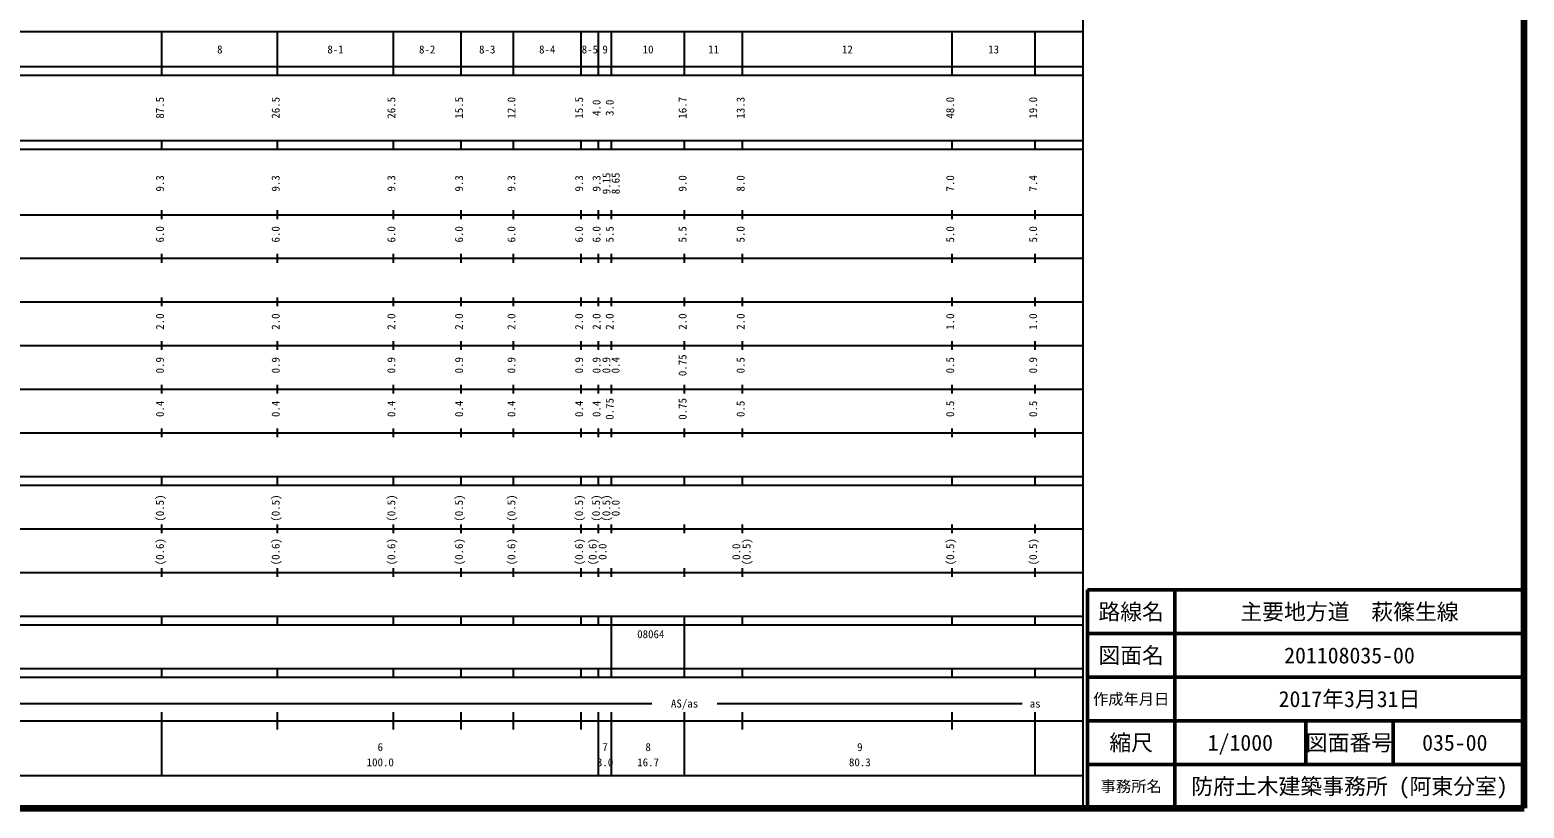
# Model space of a CAD drawing. Units: millimetres on the paper, enlarged 1000 times. Extents: x 40000 to 680000, y 20000 to 380000.
# Drawn here: x 337747 to 680000, y 20000 to 198357 of the extents above; entities that cross this region are included whole.
import ezdxf
from ezdxf.enums import TextEntityAlignment as Align

# ---------------------------------------------------------------- set-up
doc = ezdxf.new("R2010")
doc.units = ezdxf.units.MM
doc.header["$LTSCALE"] = 1000
for name, color, linetype, lineweight in [('M-TTL', 2, 'Continuous', 140), ('M-TTL-BAND', 7, 'Continuous', 25), ('M-TTL-FRAM', 2, 'Continuous', 50), ('M-TTL-LINE', 7, 'Continuous', 50)]:
    doc.layers.add(name, color=color, linetype=linetype, lineweight=lineweight)
doc.layers.add('M-TTL-TXT', color=7, linetype='Continuous')
doc.styles.add('ＭＳ ゴシック', font='')
doc.styles.get('ＭＳ ゴシック').set_extended_font_data('MS Gothic')

msp = doc.modelspace()

# ---------------------------------------------------------------- linework, layer by layer
at = {"layer": 'M-TTL'}
for p, q in [((680000, 20000), (680000, 380000)), ((40000, 20000), (680000, 20000))]:
    msp.add_line(p, q, dxfattribs=at)
at = {"layer": 'M-TTL-BAND'}
for p, q in [((579000, 20000), (579000, 370000)), ((68000, 198000), (579000, 198000)), ((368000, 188000), (368000, 198000)), ((394500, 188000), (394500, 198000)), ((421000, 188000), (421000, 198000)), ((436500, 188000), (436500, 198000)), ((448500, 188000), (448500, 198000)), ((464000, 188000), (464000, 198000)), ((468000, 188000), (468000, 198000)), ((471000, 188000), (471000, 198000)), ((487700, 188000), (487700, 198000)), ((501000, 188000), (501000, 198000)), ((549000, 188000), (549000, 198000)), ((568000, 188000), (568000, 198000)), ((40000, 190000), (579000, 190000)), ((40000, 188000), (579000, 188000)), ((40000, 173000), (579000, 173000)), ((368000, 171000), (368000, 173000)), ((394500, 171000), (394500, 173000)), ((421000, 171000), (421000, 173000)), ((436500, 171000), (436500, 173000)), ((448500, 171000), (448500, 173000)), ((464000, 171000), (464000, 173000)), ((468000, 171000), (468000, 173000)), ((471000, 171000), (471000, 173000)), ((487700, 171000), (487700, 173000)), ((501000, 171000), (501000, 173000)), ((549000, 171000), (549000, 173000)), ((568000, 171000), (568000, 173000)), ((40000, 171000), (579000, 171000)), ((40000, 156000), (579000, 156000)), ((368000, 155000), (368000, 157000)), ((394500, 155000), (394500, 157000)), ((421000, 155000), (421000, 157000)), ((436500, 155000), (436500, 157000)), ((448500, 155000), (448500, 157000)), ((464000, 155000), (464000, 157000)), ((468000, 155000), (468000, 157000)), ((471000, 155000), (471000, 157000)), ((487700, 155000), (487700, 157000)), ((501000, 155000), (501000, 157000)), ((549000, 155000), (549000, 157000)), ((568000, 155000), (568000, 157000)), ((46000, 146000), (579000, 146000)), ((368000, 145000), (368000, 147000)), ((394500, 145000), (394500, 147000)), ((421000, 145000), (421000, 147000)), ((436500, 145000), (436500, 147000)), ((448500, 145000), (448500, 147000)), ((464000, 145000), (464000, 147000)), ((468000, 145000), (468000, 147000)), ((471000, 145000), (471000, 147000)), ((487700, 145000), (487700, 147000)), ((501000, 145000), (501000, 147000)), ((549000, 145000), (549000, 147000)), ((568000, 145000), (568000, 147000)), ((368000, 135000), (368000, 137000)), ((394500, 135000), (394500, 137000)), ((421000, 135000), (421000, 137000)), ((436500, 135000), (436500, 137000)), ((448500, 135000), (448500, 137000)), ((464000, 135000), (464000, 137000)), ((468000, 135000), (468000, 137000)), ((471000, 135000), (471000, 137000)), ((487700, 135000), (487700, 137000)), ((501000, 135000), (501000, 137000)), ((549000, 135000), (549000, 137000)), ((568000, 135000), (568000, 137000)), ((52000, 136000), (579000, 136000)), ((368000, 125000), (368000, 127000)), ((394500, 125000), (394500, 127000)), ((421000, 125000), (421000, 127000)), ((436500, 125000), (436500, 127000)), ((448500, 125000), (448500, 127000)), ((464000, 125000), (464000, 127000)), ((468000, 125000), (468000, 127000)), ((471000, 125000), (471000, 127000)), ((487700, 125000), (487700, 127000)), ((501000, 125000), (501000, 127000)), ((549000, 125000), (549000, 127000)), ((568000, 125000), (568000, 127000)), ((46000, 126000), (579000, 126000)), ((368000, 115000), (368000, 117000)), ((394500, 115000), (394500, 117000)), ((421000, 115000), (421000, 117000)), ((436500, 115000), (436500, 117000)), ((448500, 115000), (448500, 117000)), ((464000, 115000), (464000, 117000)), ((468000, 115000), (468000, 117000)), ((471000, 115000), (471000, 117000)), ((487700, 115000), (487700, 117000)), ((501000, 115000), (501000, 117000)), ((549000, 115000), (549000, 117000)), ((568000, 115000), (568000, 117000)), ((52000, 116000), (579000, 116000)), ((368000, 105000), (368000, 107000)), ((394500, 105000), (394500, 107000)), ((421000, 105000), (421000, 107000)), ((436500, 105000), (436500, 107000)), ((448500, 105000), (448500, 107000)), ((464000, 105000), (464000, 107000)), ((468000, 105000), (468000, 107000)), ((471000, 105000), (471000, 107000)), ((487700, 105000), (487700, 107000)), ((501000, 105000), (501000, 107000)), ((549000, 105000), (549000, 107000)), ((568000, 105000), (568000, 107000)), ((46000, 106000), (579000, 106000)), ((40000, 96000), (579000, 96000)), ((368000, 94000), (368000, 96000)), ((394500, 94000), (394500, 96000)), ((421000, 94000), (421000, 96000)), ((436500, 94000), (436500, 96000)), ((448500, 94000), (448500, 96000)), ((464000, 94000), (464000, 96000)), ((468000, 94000), (468000, 96000)), ((471000, 94000), (471000, 96000)), ((487700, 94000), (487700, 96000)), ((501000, 94000), (501000, 96000)), ((549000, 94000), (549000, 96000)), ((568000, 94000), (568000, 96000)), ((40000, 94000), (579000, 94000)), ((49000, 84000), (579000, 84000)), ((368000, 83000), (368000, 85000)), ((394500, 83000), (394500, 85000)), ((421000, 83000), (421000, 85000)), ((436500, 83000), (436500, 85000)), ((448500, 83000), (448500, 85000)), ((464000, 83000), (464000, 85000)), ((468000, 83000), (468000, 85000)), ((471000, 83000), (471000, 85000)), ((487700, 83000), (487700, 85000)), ((501000, 83000), (501000, 85000)), ((549000, 83000), (549000, 85000)), ((568000, 83000), (568000, 85000)), ((40000, 74000), (579000, 74000)), ((368000, 73000), (368000, 75000)), ((394500, 73000), (394500, 75000)), ((421000, 73000), (421000, 75000)), ((436500, 73000), (436500, 75000)), ((448500, 73000), (448500, 75000)), ((464000, 73000), (464000, 75000)), ((468000, 73000), (468000, 75000)), ((471000, 73000), (471000, 75000)), ((487700, 73000), (487700, 75000)), ((501000, 73000), (501000, 75000)), ((549000, 73000), (549000, 75000)), ((568000, 73000), (568000, 75000)), ((40000, 64000), (579000, 64000)), ((40000, 62000), (579000, 62000)), ((368000, 62000), (368000, 64000)), ((394500, 62000), (394500, 64000)), ((421000, 62000), (421000, 64000)), ((436500, 62000), (436500, 64000)), ((448500, 62000), (448500, 64000)), ((464000, 62000), (464000, 64000)), ((468000, 62000), (468000, 64000)), ((471000, 62000), (471000, 64000)), ((471000, 52000), (471000, 62000)), ((487700, 62000), (487700, 64000)), ((487700, 52000), (487700, 62000)), ((501000, 62000), (501000, 64000)), ((549000, 62000), (549000, 64000)), ((568000, 62000), (568000, 64000)), ((40000, 52000), (579000, 52000)), ((368000, 50000), (368000, 52000)), ((394500, 50000), (394500, 52000)), ((421000, 50000), (421000, 52000)), ((436500, 50000), (436500, 52000)), ((448500, 50000), (448500, 52000)), ((464000, 50000), (464000, 52000)), ((468000, 50000), (468000, 52000)), ((471000, 50000), (471000, 52000)), ((487700, 50000), (487700, 52000)), ((501000, 50000), (501000, 52000)), ((549000, 50000), (549000, 52000)), ((568000, 50000), (568000, 52000)), ((40000, 50000), (579000, 50000)), ((71000, 44000), (480200, 44000)), ((368000, 27500), (368000, 42000)), ((394500, 38000), (394500, 42000)), ((421000, 38000), (421000, 42000)), ((436500, 38000), (436500, 42000)), ((448500, 38000), (448500, 42000)), ((464000, 38000), (464000, 42000)), ((468000, 27500), (468000, 42000)), ((471000, 27500), (471000, 42000)), ((487700, 27500), (487700, 42000)), ((495200, 44000), (565000, 44000)), ((501000, 38000), (501000, 42000)), ((549000, 38000), (549000, 42000)), ((568000, 27500), (568000, 42000)), ((40000, 40000), (579000, 40000)), ((68000, 27500), (579000, 27500))]:
    msp.add_line(p, q, dxfattribs=at)
at = {"layer": 'M-TTL-FRAM'}
for p, q in [((680000, 70000), (580000, 70000)), ((580000, 70000), (580000, 20000))]:
    msp.add_line(p, q, dxfattribs=at)
at = {"layer": 'M-TTL-LINE'}
for p, q in [((600000, 70000), (600000, 20000)), ((680000, 60000), (580000, 60000)), ((680000, 50000), (580000, 50000)), ((680000, 40000), (580000, 40000)), ((630000, 40000), (630000, 30000)), ((650000, 40000), (650000, 30000)), ((680000, 30000), (580000, 30000))]:
    msp.add_line(p, q, dxfattribs=at)

# ---------------------------------------------------------------- texts
at = {"layer": 'M-TTL-BAND', "style": 'ＭＳ ゴシック'}
for s, p in [('8', (381250, 192405)), ('8-1', (407750, 192405)), ('8-2', (428750, 192405)), ('8-3', (442500, 192405)), ('8-4', (456250, 192405)), ('8-5', (466000, 192405)), ('9', (469500, 192405)), ('10', (479350, 192405)), ('11', (494350, 192405)), ('12', (525000, 192405)), ('13', (558500, 192405)), ('AS/as', (487700, 42500)), ('as', (568000, 42500)), ('6', (418000, 32523)), ('7', (469500, 32523)), ('8', (479350, 32523)), ('9', (527850, 32523)), ('100.0', (418000, 29033)), ('3.0', (469500, 29033)), ('16.7', (479350, 29033)), ('80.3', (527850, 29033))]:
    msp.add_text(s, height=1833, dxfattribs=at).set_placement(p, align=Align.BOTTOM_CENTER)
for s, p in [('87.5', (369000, 180500)), ('26.5', (395500, 180500)), ('26.5', (422000, 180500)), ('15.5', (437500, 180500)), ('12.0', (449500, 180500)), ('15.5', (465000, 180500)), ('4.0', (469000, 180500)), ('3.0', (472000, 180500)), ('16.7', (488700, 180500)), ('13.3', (502000, 180500)), ('48.0', (550000, 180500)), ('19.0', (569000, 180500)), ('9.3', (369000, 163174)), ('9.3', (395500, 163174)), ('9.3', (422000, 163174)), ('9.3', (437500, 163174)), ('9.3', (449500, 163174)), ('9.3', (465000, 163174)), ('9.3', (469000, 163174)), ('9.15', (471260, 163174)), ('8.65', (473370, 163174)), ('9.0', (488700, 163174)), ('8.0', (502000, 163174)), ('7.0', (550000, 163174)), ('7.4', (569000, 163174)), ('6.0', (369000, 151500)), ('6.0', (395500, 151500)), ('6.0', (422000, 151500)), ('6.0', (437500, 151500)), ('6.0', (449500, 151500)), ('6.0', (465000, 151500)), ('6.0', (469000, 151500)), ('5.5', (472000, 151500)), ('5.5', (488700, 151500)), ('5.0', (502000, 151500)), ('5.0', (550000, 151500)), ('5.0', (569000, 151500)), ('2.0', (369000, 131500)), ('2.0', (395500, 131500)), ('2.0', (422000, 131500)), ('2.0', (437500, 131500)), ('2.0', (449500, 131500)), ('2.0', (465000, 131500)), ('2.0', (469000, 131500)), ('2.0', (472000, 131500)), ('2.0', (488700, 131500)), ('2.0', (502000, 131500)), ('1.0', (550000, 131500)), ('1.0', (569000, 131500)), ('0.9', (369000, 121500)), ('0.9', (395500, 121500)), ('0.9', (422000, 121500)), ('0.9', (437500, 121500)), ('0.9', (449500, 121500)), ('0.9', (465000, 121500)), ('0.9', (469000, 121500)), ('0.9', (471247, 121500)), ('0.4', (473370, 121500)), ('0.75', (488700, 121500)), ('0.5', (502000, 121500)), ('0.5', (550000, 121500)), ('0.9', (569000, 121500)), ('0.4', (369000, 111500)), ('0.4', (395500, 111500)), ('0.4', (422000, 111500)), ('0.4', (437500, 111500)), ('0.4', (449500, 111500)), ('0.4', (465000, 111500)), ('0.4', (469000, 111500)), ('0.75', (472000, 111500)), ('0.75', (488700, 111500)), ('0.5', (502000, 111500)), ('0.5', (550000, 111500)), ('0.5', (569000, 111500)), ('(0.5)', (369000, 88764)), ('(0.5)', (395500, 88764)), ('(0.5)', (422000, 88764)), ('(0.5)', (437500, 88764)), ('(0.5)', (449500, 88764)), ('(0.5)', (465000, 88764)), ('(0.5)', (468891, 88764)), ('(0.5)', (471238, 88764)), ('0.0', (473370, 88764)), ('(0.6)', (369000, 78764)), ('(0.6)', (395500, 78764)), ('(0.6)', (422000, 78764)), ('(0.6)', (437500, 78764)), ('(0.6)', (449500, 78764)), ('(0.6)', (465000, 78764)), ('(0.6)', (468103, 78764)), ('0.0', (470370, 78764)), ('0.0', (501000, 78764)), ('(0.5)', (503370, 78764)), ('(0.5)', (550000, 78764)), ('(0.5)', (569000, 78764))]:
    msp.add_text(s, height=1833, rotation=90, dxfattribs=at).set_placement(p, align=Align.BOTTOM_CENTER)
msp.add_text('08064', height=1833, dxfattribs=at).set_placement((476850, 58405), align=Align.BOTTOM_LEFT)
at = {"layer": 'M-TTL-TXT', "style": 'ＭＳ ゴシック'}
for s, height, p in [('路線名', 3666, (590000, 65000)), ('路線名', 3666, (590000, 65000)), ('主要地方道\u3000萩篠生線', 3666, (640000, 65000)), ('図面名', 3666, (590000, 55000)), ('図面名', 3666, (590000, 55000)), ('201108035-00', 3666, (640000, 55000)), ('作成年月日', 2566, (590000, 45000)), ('作成年月日', 2566, (590000, 45000)), ('2017年3月31日', 3666, (640000, 45000)), ('縮尺', 3666, (590000, 35000)), ('縮尺', 3666, (590000, 35000)), ('1/1000', 3666, (615000, 35000)), ('図面番号', 3666, (640000, 35000)), ('図面番号', 3666, (640000, 35000)), ('035-00', 3666, (664125, 35000)), ('防府土木建築事務所 (阿東分室)', 3666, (640000, 25000)), ('事務所名', 2566, (590000, 25000)), ('事務所名', 2566, (590000, 25000))]:
    msp.add_text(s, height=height, dxfattribs=at).set_placement(p, align=Align.MIDDLE_CENTER)

doc.saveas('drawing.dxf')
